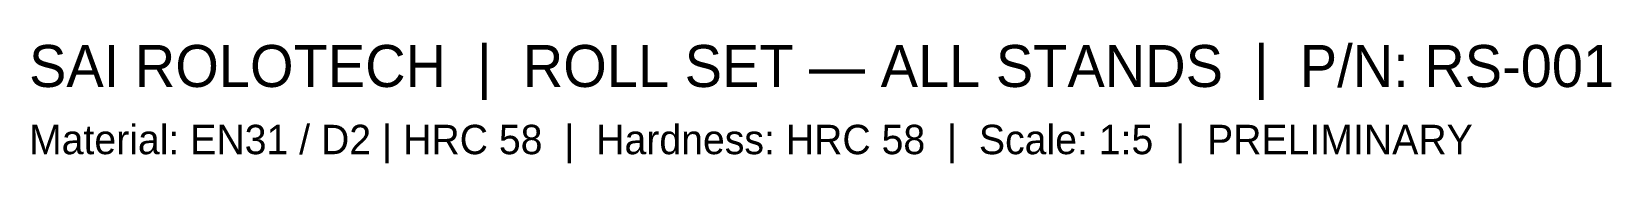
# Model space of a CAD drawing. Header units: metres. Extents: x -50 to 139, y -169 to -155.
import ezdxf

# ---------------------------------------------------------------- set-up
doc = ezdxf.new("R2010")
doc.units = ezdxf.units.M
doc.layers.add('NOTES', color=3, linetype='Continuous')
doc.layers.add('TITLE', color=4, linetype='Continuous')

msp = doc.modelspace()

# ---------------------------------------------------------------- texts
at = {"layer": 'NOTES'}
msp.add_text('Material: EN31 / D2 | HRC 58  |  Hardness: HRC 58  |  Scale: 1:5  |  PRELIMINARY', height=3.5, dxfattribs=at).set_placement((-50, -168))
at = {"layer": 'TITLE'}
msp.add_text('SAI ROLOTECH  |  ROLL SET — ALL STANDS  |  P/N: RS-001', height=5, dxfattribs=at).set_placement((-50, -160))

doc.saveas('drawing.dxf')
